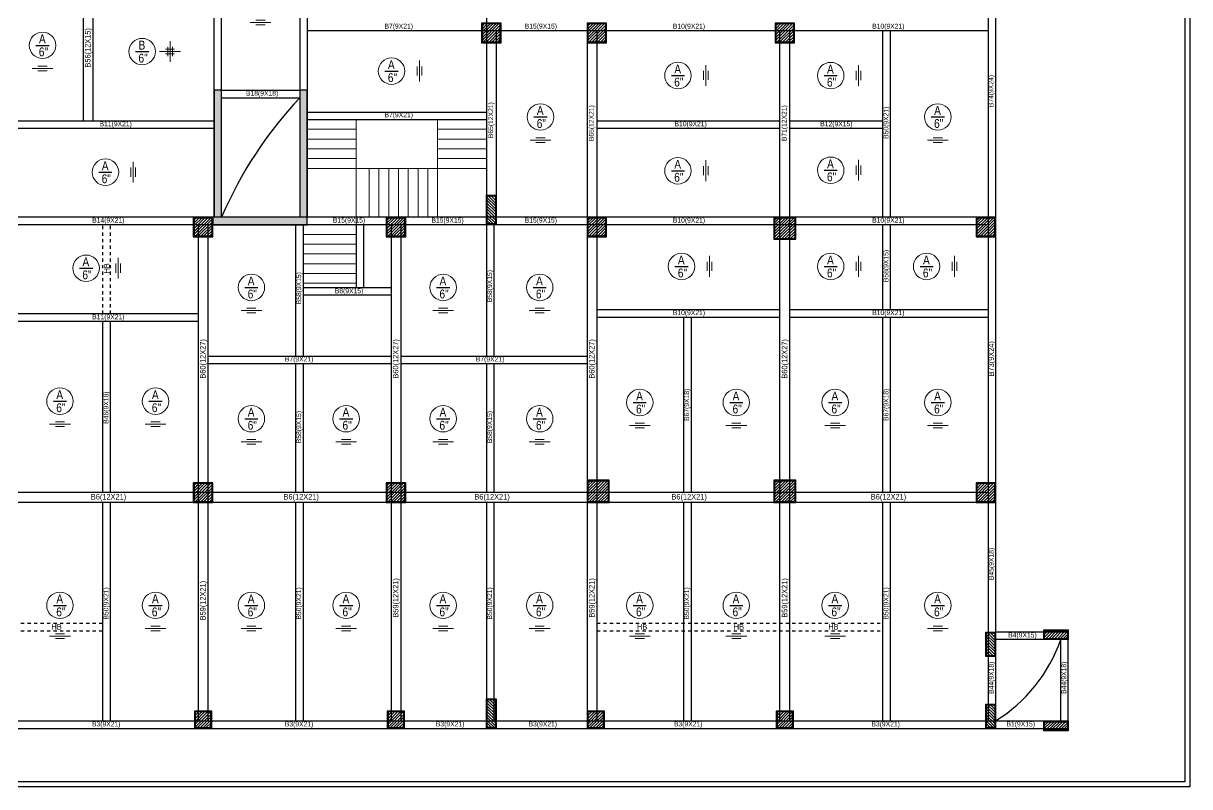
# Model space of a CAD drawing. Header units: metres. Extents: x 0 to 8495, y 0 to 3455.
# Drawn here: x 8459.15 to 8494.96, y 227.26 to 250.71 of the extents above; entities that cross this region are included whole.
import ezdxf

# ---------------------------------------------------------------- set-up
doc = ezdxf.new("R2010")
doc.units = ezdxf.units.M
doc.header["$MEASUREMENT"] = 0
doc.linetypes.add('DASH2', pattern=[0.375, 0.25, -0.125])
doc.linetypes.add('DASHED2', pattern=[0.375, 0.25, -0.125])
doc.layers.get('0').update_dxf_attribs({"lineweight": 18})
for name, color, linetype, lineweight in [('BEAM', 82, 'Continuous', 30), ('BEAM TEXT', 7, 'Continuous', 25), ('Columns', 12, 'Continuous', 25)]:
    doc.layers.add(name, color=color, linetype=linetype, lineweight=lineweight)
for name, color, linetype in [('SLAB', 90, 'Continuous'), ('SLAB-TAX', 7, 'Continuous'), ('Title', 7, 'Continuous')]:
    doc.layers.add(name, color=color, linetype=linetype)
doc.styles.get("Standard").update_dxf_attribs({"font": 'ARIALN.TTF', "height": 0.2})

# ---------------------------------------------------------------- blocks, each defined once
blk = doc.blocks.new('A$C7E671EA5')
at = {"layer": 'SLAB', "color": 7, "lineweight": 18}
for p, q in [((0.51, 0.057), (0, 0.057)), ((0.142, 0.115), (0.368, 0.115)), ((0.142, 0), (0.368, 0))]:
    blk.add_line(p, q, dxfattribs=at)

msp = doc.modelspace()

# ---------------------------------------------------------------- hatches: boundary and pattern name
at = {"layer": 'Columns'}
h = msp.add_hatch(dxfattribs=at)
h.set_pattern_fill('ANSI31', scale=0.5)
h.set_pattern_definition([(45, (1342.08655, -207.645864), (-0.0441941738, 0.0441941738), [])])
h.paths.add_polyline_path([(8473.243, 250.14), (8473.793, 250.14), (8473.793, 250.69), (8473.243, 250.69)])
h = msp.add_hatch(dxfattribs=at)
h.set_pattern_fill('ANSI31', scale=0.5)
h.set_pattern_definition([(45, (1345.32655, -207.645864), (-0.0441941738, 0.0441941738), [])])
h.paths.add_polyline_path([(8476.483, 250.14), (8477.033, 250.14), (8477.033, 250.69), (8476.483, 250.69)])
h = msp.add_hatch(dxfattribs=at)
h.set_pattern_fill('ANSI31', scale=0.5)
h.set_pattern_definition([(45, (1351.09655, -207.645864), (-0.0441941738, 0.0441941738), [])])
h.paths.add_polyline_path([(8482.253, 250.14), (8482.803, 250.14), (8482.803, 250.69), (8482.253, 250.69)])
h = msp.add_hatch(dxfattribs=at)
h.set_pattern_fill('AR-CONC', color=150, scale=0.01)
h.set_pattern_definition([(50, (-5.23924, -60.20217), (0.07172601826, -0.0062752135), [0.0075, -0.0825]), (355, (-5.23924, -60.20217), (-0.01387513336, 0.0752192134), [0.006, -0.066]), (100.4514445, (-5.23326, -60.20269), (0.0578508847, 0.0689439991), [0.0063740192, -0.0701142112]), (46.1842, (-5.23924, -60.18217), (0.1067241331, -0.0165519281), [0.01125, -0.12375]), (96.6356355, (-5.23035, -60.18355), (0.0934661946, 0.0974118601), [0.0095610342, -0.105171376]), (351.184164, (-5.23924, -60.18217), (0.0934661945, 0.09741186), [0.009, -0.0990000001]), (21, (-5.22924, -60.18717), (0.0596907052, -0.04026188907), [0.0075, -0.0825]), (326, (-5.22924, -60.18717), (0.0243315332, 0.0725150045), [0.006, -0.066]), (71.4514447, (-5.224266, -60.19052), (0.0840222377, 0.0322531153), [0.006374019, -0.0701142112]), (37.5, (-5.23924, -60.202167), (0.00121598553, 0.03328938538), [0, -0.0652, 0, -0.067, 0, -0.06625]), (7.5, (-5.23924, -60.202167), (0.02630695374, 0.03944117119), [0, -0.0382, 0, -0.0637, 0, -0.02525]), (327.5, (-5.26154, -60.202167), (0.05338224362, -0.00225548717), [0, -0.025, 0, -0.078, 0, -0.1035]), (317.5, (-5.27154, -60.202167), (0.05831861693, 0.01001049823), [0, -0.0325, 0, -0.0518, 0, -0.0735])])
h.paths.add_polyline_path([(8465.236, 248.655), (8465.006, 248.655), (8465.006, 244.755), (8464.968, 244.755), (8464.968, 244.525), (8467.868, 244.525), (8467.868, 248.655), (8467.638, 248.655), (8467.638, 244.755), (8465.236, 244.755)])
h = msp.add_hatch(dxfattribs=at)
h.set_pattern_fill('ANSI31', color=1, scale=0.5, angle=-90)
h.set_pattern_definition([(315, (1339.86039, -205.984855), (0.0441941738, 0.0441941738), [])])
h.paths.add_polyline_path([(8473.393, 244.55), (8473.643, 244.55), (8473.643, 245.41), (8473.393, 245.41)])
h = msp.add_hatch(dxfattribs=at)
h.set_pattern_fill('ANSI31', scale=0.5)
h.set_pattern_definition([(45, (1333.23655, -213.605864), (-0.0441941738, 0.0441941738), [])])
h.paths.add_polyline_path([(8464.393, 244.18), (8464.943, 244.18), (8464.943, 244.73), (8464.393, 244.73)])
h = msp.add_hatch(dxfattribs=at)
h.set_pattern_fill('ANSI31', scale=0.5)
h.set_pattern_definition([(45, (1339.15655, -213.605864), (-0.0441941738, 0.0441941738), [])])
h.paths.add_polyline_path([(8470.313, 244.18), (8470.863, 244.18), (8470.863, 244.73), (8470.313, 244.73)])
h = msp.add_hatch(dxfattribs=at)
h.set_pattern_fill('ANSI31', scale=0.5)
h.set_pattern_definition([(45, (1345.32655, -213.605864), (-0.0441941738, 0.0441941738), [])])
h.paths.add_polyline_path([(8476.483, 244.18), (8477.033, 244.18), (8477.033, 244.73), (8476.483, 244.73)])
h = msp.add_hatch(dxfattribs=at)
h.set_pattern_fill('ANSI31', color=6, scale=0.5)
h.set_pattern_definition([(45, (1351.17155, -213.755864), (-0.0441941738, 0.0441941738), [])])
h.paths.add_polyline_path([(8482.843, 244.1), (8482.843, 244.73), (8482.213, 244.73), (8482.213, 244.1)])
h = msp.add_hatch(dxfattribs=at)
h.set_pattern_fill('ANSI31', scale=0.5)
h.set_pattern_definition([(45, (1357.267445, -213.605864), (-0.0441941738, 0.0441941738), [])])
h.paths.add_polyline_path([(8488.424, 244.18), (8488.974, 244.18), (8488.974, 244.73), (8488.424, 244.73)])
h = msp.add_hatch(dxfattribs=at)
h.set_pattern_fill('ANSI31', scale=0.5)
h.set_pattern_definition([(45, (1333.23655, -221.765864), (-0.0441941738, 0.0441941738), [])])
h.paths.add_polyline_path([(8464.393, 236.02), (8464.943, 236.02), (8464.943, 236.57), (8464.393, 236.57)])
h = msp.add_hatch(dxfattribs=at)
h.set_pattern_fill('ANSI31', scale=0.5)
h.set_pattern_definition([(45, (1339.15655, -221.765864), (-0.0441941738, 0.0441941738), [])])
h.paths.add_polyline_path([(8470.313, 236.02), (8470.863, 236.02), (8470.863, 236.57), (8470.313, 236.57)])
h = msp.add_hatch(dxfattribs=at)
h.set_pattern_fill('ANSI31', color=6, scale=0.5)
h.set_pattern_definition([(45, (1345.44155, -221.835864), (-0.0441941738, 0.0441941738), [])])
h.paths.add_polyline_path([(8477.113, 236.02), (8477.113, 236.65), (8476.483, 236.65), (8476.483, 236.02)])
h = msp.add_hatch(dxfattribs=at)
h.set_pattern_fill('ANSI31', color=6, scale=0.5)
h.set_pattern_definition([(45, (1351.17155, -221.835864), (-0.0441941738, 0.0441941738), [])])
h.paths.add_polyline_path([(8482.843, 236.02), (8482.843, 236.65), (8482.213, 236.65), (8482.213, 236.02)])
h = msp.add_hatch(dxfattribs=at)
h.set_pattern_fill('ANSI31', scale=0.5)
h.set_pattern_definition([(45, (1357.267445, -221.765864), (-0.0441941738, 0.0441941738), [])])
h.paths.add_polyline_path([(8488.424, 236.02), (8488.974, 236.02), (8488.974, 236.57), (8488.424, 236.57)])
h = msp.add_hatch(dxfattribs=at)
h.set_pattern_fill('ANSI31', color=256, scale=0.5, angle=-180)
h.set_pattern_definition([(225, (8039.809197, 7365.58923), (0.0441941738, -0.0441941738), [])])
h.paths.add_polyline_path([(8490.504, 232.056), (8490.504, 231.806), (8491.204, 231.806), (8491.204, 232.056)])
h = msp.add_hatch(dxfattribs=at)
h.set_pattern_fill('ANSI31', color=256, scale=0.5, angle=-90)
h.set_pattern_definition([(315, (1355.191283, -219.408755), (0.0441941738, 0.0441941738), [])])
h.paths.add_polyline_path([(8488.724, 231.286), (8488.974, 231.286), (8488.974, 231.986), (8488.724, 231.986)])
h = msp.add_hatch(dxfattribs=at)
h.set_pattern_fill('ANSI31', color=1, scale=0.5, angle=90)
h.set_pattern_definition([(135, (15607.17629, 680.47132), (-0.0441941738, -0.0441941738), [])])
h.paths.add_polyline_path([(8473.643, 229.936), (8473.393, 229.936), (8473.393, 229.076), (8473.643, 229.076)])
h = msp.add_hatch(dxfattribs=at)
h.set_pattern_fill('ANSI31', color=5, scale=0.5)
h.set_pattern_definition([(45, (1333.23655, -228.779764), (-0.0441941738, 0.0441941738), [])])
h.paths.add_polyline_path([(8464.428, 229.076), (8464.908, 229.076), (8464.908, 229.556), (8464.428, 229.556)])
h = msp.add_hatch(dxfattribs=at)
h.set_pattern_fill('ANSI31', color=5, scale=0.5)
h.set_pattern_definition([(45, (1339.15655, -228.779764), (-0.0441941738, 0.0441941738), [])])
h.paths.add_polyline_path([(8470.348, 229.076), (8470.828, 229.076), (8470.828, 229.556), (8470.348, 229.556)])
h = msp.add_hatch(dxfattribs=at)
h.set_pattern_fill('ANSI31', color=5, scale=0.5)
h.set_pattern_definition([(45, (1345.29155, -228.779764), (-0.0441941738, 0.0441941738), [])])
h.paths.add_polyline_path([(8476.483, 229.076), (8476.963, 229.076), (8476.963, 229.556), (8476.483, 229.556)])
h = msp.add_hatch(dxfattribs=at)
h.set_pattern_fill('ANSI31', color=5, scale=0.5)
h.set_pattern_definition([(45, (1351.09655, -228.779764), (-0.0441941738, 0.0441941738), [])])
h.paths.add_polyline_path([(8482.288, 229.076), (8482.768, 229.076), (8482.768, 229.556), (8482.288, 229.556)])
h = msp.add_hatch(dxfattribs=at)
h.set_pattern_fill('ANSI31', color=256, scale=0.5, angle=-90)
h.set_pattern_definition([(315, (1355.191283, -221.618755), (0.0441941738, 0.0441941738), [])])
h.paths.add_polyline_path([(8488.724, 229.076), (8488.974, 229.076), (8488.974, 229.776), (8488.724, 229.776)])
h = msp.add_hatch(dxfattribs=at)
h.set_pattern_fill('ANSI31', color=256, scale=0.5, angle=-180)
h.set_pattern_definition([(225, (8039.809197, 7362.78923), (0.0441941738, -0.0441941738), [])])
h.paths.add_polyline_path([(8490.504, 229.256), (8490.504, 229.006), (8491.204, 229.006), (8491.204, 229.256)])

# ---------------------------------------------------------------- linework, layer by layer
at = {"color": 251, "lineweight": 0}
for p, q in [((8469.368, 247.755), (8467.868, 247.755)), ((8469.368, 247.455), (8467.868, 247.455)), ((8469.368, 244.525), (8469.368, 247.755)), ((8471.868, 244.755), (8471.868, 247.755)), ((8473.368, 247.755), (8471.868, 247.755)), ((8473.368, 247.455), (8471.868, 247.455)), ((8469.368, 247.155), (8467.868, 247.155)), ((8473.368, 247.155), (8471.868, 247.155)), ((8469.368, 246.855), (8467.868, 246.855)), ((8473.368, 246.855), (8471.868, 246.855)), ((8469.368, 246.555), (8467.868, 246.555)), ((8473.368, 246.555), (8471.868, 246.555)), ((8473.368, 246.255), (8467.868, 246.255)), ((8469.768, 244.755), (8469.768, 246.255)), ((8470.068, 244.755), (8470.068, 246.255)), ((8470.368, 244.755), (8470.368, 246.255)), ((8470.668, 244.755), (8470.668, 246.255)), ((8470.968, 244.755), (8470.968, 246.255)), ((8471.268, 244.755), (8471.268, 246.255)), ((8471.568, 244.755), (8471.568, 246.255)), ((8469.368, 244.225), (8467.738, 244.225)), ((8467.738, 243.925), (8469.368, 243.925)), ((8469.368, 243.625), (8467.738, 243.625)), ((8469.368, 243.325), (8467.738, 243.325)), ((8469.368, 243.025), (8467.738, 243.025)), ((8469.368, 242.725), (8467.738, 242.725))]:
    msp.add_line(p, q, dxfattribs=at)
at = {"layer": 'BEAM'}
for p, q in [((8460.997, 247.715), (8460.997, 262.13)), ((8461.297, 247.715), (8461.297, 262.13)), ((8467.638, 255.114), (8467.638, 244.755)), ((8467.868, 255.114), (8467.868, 244.755)), ((8473.368, 255.114), (8473.368, 240.49)), ((8488.769, 255.114), (8488.769, 229.281)), ((8465.006, 244.755), (8465.006, 253.796)), ((8465.236, 244.755), (8465.236, 253.796)), ((8488.999, 252.715), (8488.999, 229.281)), ((8467.868, 250.485), (8488.769, 250.485)), ((8473.668, 250.485), (8473.668, 244.755)), ((8476.458, 250.485), (8476.458, 229.281)), ((8476.758, 250.485), (8476.758, 229.281)), ((8482.378, 229.281), (8482.378, 250.485)), ((8482.678, 229.281), (8482.678, 250.485)), ((8485.538, 244.755), (8485.538, 250.485)), ((8485.768, 244.755), (8485.768, 250.485)), ((8465.236, 248.655), (8467.638, 248.655)), ((8465.236, 248.425), (8467.638, 248.425)), ((8467.868, 247.985), (8473.368, 247.985)), ((8452.878, 247.715), (8465.006, 247.715)), ((8452.878, 247.485), (8465.006, 247.485)), ((8467.868, 247.755), (8473.368, 247.755)), ((8476.758, 247.715), (8482.378, 247.715)), ((8476.758, 247.485), (8482.378, 247.485)), ((8482.678, 247.715), (8485.538, 247.715)), ((8482.678, 247.485), (8485.538, 247.485)), ((8488.699, 244.755), (8458.863, 244.755)), ((8488.699, 244.525), (8458.863, 244.525)), ((8464.518, 244.525), (8464.518, 229.281)), ((8464.818, 244.525), (8464.818, 229.281)), ((8467.508, 244.525), (8467.508, 240.49)), ((8467.738, 244.525), (8467.738, 240.49)), ((8469.368, 244.525), (8469.368, 242.585)), ((8469.598, 244.525), (8469.598, 242.585)), ((8470.438, 244.525), (8470.438, 229.281)), ((8470.738, 244.525), (8470.738, 229.281)), ((8473.598, 244.525), (8473.598, 240.49)), ((8485.538, 241.915), (8485.538, 244.525)), ((8485.768, 241.915), (8485.768, 244.525)), ((8470.438, 242.585), (8467.738, 242.585)), ((8470.438, 242.355), (8467.738, 242.355)), ((8464.518, 241.785), (8449.648, 241.785)), ((8476.758, 241.915), (8482.378, 241.915)), ((8482.678, 241.915), (8488.769, 241.915)), ((8464.518, 241.555), (8449.648, 241.555)), ((8461.593, 236.295), (8461.593, 241.555)), ((8461.823, 236.295), (8461.823, 241.555)), ((8476.758, 241.685), (8482.378, 241.685)), ((8479.418, 241.685), (8479.418, 236.295)), ((8479.648, 241.685), (8479.648, 236.295)), ((8482.678, 241.685), (8488.769, 241.685)), ((8485.538, 236.295), (8485.538, 241.685)), ((8485.768, 236.295), (8485.768, 241.685)), ((8464.818, 240.49), (8470.438, 240.49)), ((8470.738, 240.49), (8476.458, 240.49)), ((8464.818, 240.26), (8470.438, 240.26)), ((8467.508, 240.26), (8467.508, 236.295)), ((8467.738, 240.26), (8467.738, 236.295)), ((8470.738, 240.26), (8476.458, 240.26)), ((8473.368, 240.26), (8473.368, 236.295)), ((8473.598, 240.26), (8473.598, 236.295)), ((8488.769, 236.295), (8449.648, 236.295)), ((8488.769, 235.995), (8449.648, 235.995)), ((8461.593, 229.281), (8461.593, 235.995)), ((8461.823, 229.281), (8461.823, 235.995)), ((8467.508, 235.995), (8467.508, 229.281)), ((8467.738, 235.995), (8467.738, 229.281)), ((8473.368, 235.995), (8473.368, 229.281)), ((8473.598, 235.995), (8473.598, 229.281)), ((8479.418, 235.995), (8479.418, 229.281)), ((8479.648, 235.995), (8479.648, 229.281)), ((8485.538, 229.281), (8485.538, 235.995)), ((8485.768, 229.281), (8485.768, 235.995)), ((8491.229, 232.011), (8488.999, 232.011)), ((8490.999, 231.781), (8488.999, 231.781)), ((8490.999, 229.281), (8490.999, 231.781)), ((8491.229, 229.051), (8491.229, 232.011)), ((8447.418, 229.281), (8490.999, 229.281)), ((8447.188, 229.051), (8491.229, 229.051))]:
    msp.add_line(p, q, dxfattribs=at)
at = {"layer": 'BEAM', "linetype": 'DASH2', "lineweight": 25, "ltscale": 0.1}
for p, q in [((8461.593, 241.785), (8461.593, 244.525)), ((8461.823, 241.785), (8461.823, 244.525)), ((8452.878, 232.281), (8461.593, 232.281)), ((8452.878, 232.051), (8461.593, 232.051)), ((8476.758, 232.281), (8485.538, 232.281)), ((8476.758, 232.051), (8485.538, 232.051))]:
    msp.add_line(p, q, dxfattribs=at)
at = {"layer": 'Columns', "color": 7}
for points in [[(8473.218, 250.115), (8473.818, 250.115), (8473.818, 250.715), (8473.218, 250.715)], [(8473.243, 250.14), (8473.793, 250.14), (8473.793, 250.69), (8473.243, 250.69)], [(8476.458, 250.115), (8477.058, 250.115), (8477.058, 250.715), (8476.458, 250.715)], [(8476.483, 250.14), (8477.033, 250.14), (8477.033, 250.69), (8476.483, 250.69)], [(8482.228, 250.115), (8482.828, 250.115), (8482.828, 250.715), (8482.228, 250.715)], [(8482.253, 250.14), (8482.803, 250.14), (8482.803, 250.69), (8482.253, 250.69)], [(8464.368, 244.155), (8464.968, 244.155), (8464.968, 244.755), (8464.368, 244.755)], [(8464.393, 244.18), (8464.943, 244.18), (8464.943, 244.73), (8464.393, 244.73)], [(8470.288, 244.155), (8470.888, 244.155), (8470.888, 244.755), (8470.288, 244.755)], [(8470.313, 244.18), (8470.863, 244.18), (8470.863, 244.73), (8470.313, 244.73)], [(8476.458, 244.155), (8477.058, 244.155), (8477.058, 244.755), (8476.458, 244.755)], [(8476.483, 244.18), (8477.033, 244.18), (8477.033, 244.73), (8476.483, 244.73)], [(8488.399, 244.155), (8488.999, 244.155), (8488.999, 244.755), (8488.399, 244.755)], [(8488.424, 244.18), (8488.974, 244.18), (8488.974, 244.73), (8488.424, 244.73)], [(8464.368, 235.995), (8464.968, 235.995), (8464.968, 236.595), (8464.368, 236.595)], [(8464.393, 236.02), (8464.943, 236.02), (8464.943, 236.57), (8464.393, 236.57)], [(8470.288, 235.995), (8470.888, 235.995), (8470.888, 236.595), (8470.288, 236.595)], [(8470.313, 236.02), (8470.863, 236.02), (8470.863, 236.57), (8470.313, 236.57)], [(8488.399, 235.995), (8488.999, 235.995), (8488.999, 236.595), (8488.399, 236.595)], [(8488.424, 236.02), (8488.974, 236.02), (8488.974, 236.57), (8488.424, 236.57)]]:
    msp.add_lwpolyline(points, close=True, dxfattribs=at)
at = {"layer": 'Columns', "color": 150}
msp.add_lwpolyline([(8465.236, 248.655), (8465.006, 248.655), (8465.006, 244.755), (8464.968, 244.755), (8464.968, 244.525), (8467.868, 244.525), (8467.868, 248.655), (8467.638, 248.655), (8467.638, 244.755), (8465.236, 244.755), (8465.236, 248.655)], dxfattribs=at)
at = {"layer": 'Columns', "color": 1}
for points in [[(8473.668, 244.525), (8473.368, 244.525), (8473.368, 245.435), (8473.668, 245.435)], [(8473.643, 244.55), (8473.393, 244.55), (8473.393, 245.41), (8473.643, 245.41)], [(8473.368, 229.961), (8473.668, 229.961), (8473.668, 229.051), (8473.368, 229.051)], [(8473.393, 229.936), (8473.643, 229.936), (8473.643, 229.076), (8473.393, 229.076)]]:
    msp.add_lwpolyline(points, close=True, dxfattribs=at)
at = {"layer": 'Columns', "color": 6}
for points in [[(8482.188, 244.075), (8482.868, 244.075), (8482.868, 244.755), (8482.188, 244.755)], [(8482.213, 244.1), (8482.843, 244.1), (8482.843, 244.73), (8482.213, 244.73)], [(8476.458, 235.995), (8477.138, 235.995), (8477.138, 236.675), (8476.458, 236.675)], [(8476.483, 236.02), (8477.113, 236.02), (8477.113, 236.65), (8476.483, 236.65)], [(8482.188, 235.995), (8482.868, 235.995), (8482.868, 236.675), (8482.188, 236.675)], [(8482.213, 236.02), (8482.843, 236.02), (8482.843, 236.65), (8482.213, 236.65)]]:
    msp.add_lwpolyline(points, close=True, dxfattribs=at)
at = {"layer": 'Columns'}
for points in [[(8490.479, 231.781), (8490.479, 232.081), (8491.229, 232.081), (8491.229, 231.781)], [(8490.504, 231.806), (8490.504, 232.056), (8491.204, 232.056), (8491.204, 231.806)], [(8488.999, 231.261), (8488.699, 231.261), (8488.699, 232.011), (8488.999, 232.011)], [(8488.974, 231.286), (8488.724, 231.286), (8488.724, 231.986), (8488.974, 231.986)], [(8488.999, 229.051), (8488.699, 229.051), (8488.699, 229.801), (8488.999, 229.801)], [(8488.974, 229.076), (8488.724, 229.076), (8488.724, 229.776), (8488.974, 229.776)], [(8490.479, 228.981), (8490.479, 229.281), (8491.229, 229.281), (8491.229, 228.981)], [(8490.504, 229.006), (8490.504, 229.256), (8491.204, 229.256), (8491.204, 229.006)]]:
    msp.add_lwpolyline(points, close=True, dxfattribs=at)
at = {"layer": 'Columns', "color": 5}
for points in [[(8464.403, 229.051), (8464.933, 229.051), (8464.933, 229.581), (8464.403, 229.581)], [(8464.428, 229.076), (8464.908, 229.076), (8464.908, 229.556), (8464.428, 229.556)], [(8470.323, 229.051), (8470.853, 229.051), (8470.853, 229.581), (8470.323, 229.581)], [(8470.348, 229.076), (8470.828, 229.076), (8470.828, 229.556), (8470.348, 229.556)], [(8476.458, 229.051), (8476.988, 229.051), (8476.988, 229.581), (8476.458, 229.581)], [(8476.483, 229.076), (8476.963, 229.076), (8476.963, 229.556), (8476.483, 229.556)], [(8482.263, 229.051), (8482.793, 229.051), (8482.793, 229.581), (8482.263, 229.581)], [(8482.288, 229.076), (8482.768, 229.076), (8482.768, 229.556), (8482.288, 229.556)]]:
    msp.add_lwpolyline(points, close=True, dxfattribs=at)
at = {"layer": 'Columns'}
for centre, radius, start, end in [((8476.875, 239.759), 12.666, 136.8252, 156.7666), ((8486.475, 233.351), 4.789, 301.8107, 340.8697)]:
    msp.add_arc(centre, radius, start, end, dxfattribs=at)
at = {"layer": 'SLAB-TAX', "color": 7, "linetype": 'ByBlock', "lineweight": 30}
for p, q in [((8459.539, 250.034), (8459.943, 250.034)), ((8462.596, 249.842), (8463, 249.842)), ((8470.253, 249.242), (8470.656, 249.242)), ((8479.045, 249.107), (8479.448, 249.107)), ((8483.734, 249.103), (8484.137, 249.103)), ((8474.824, 247.833), (8475.227, 247.833)), ((8487.022, 247.833), (8487.425, 247.833)), ((8461.468, 246.137), (8461.871, 246.137)), ((8479.045, 246.181), (8479.448, 246.181)), ((8483.734, 246.195), (8484.137, 246.195)), ((8460.875, 243.186), (8461.279, 243.186)), ((8479.156, 243.242), (8479.559, 243.242)), ((8483.734, 243.242), (8484.137, 243.242)), ((8486.68, 243.242), (8487.083, 243.242)), ((8465.95, 242.597), (8466.354, 242.597)), ((8471.837, 242.597), (8472.24, 242.597)), ((8474.801, 242.597), (8475.204, 242.597)), ((8460.074, 239.103), (8460.477, 239.103)), ((8463.008, 239.103), (8463.411, 239.103)), ((8477.873, 239.064), (8478.276, 239.064)), ((8480.836, 239.064), (8481.239, 239.064)), ((8483.871, 239.064), (8484.274, 239.064)), ((8487.022, 239.064), (8487.425, 239.064)), ((8465.95, 238.565), (8466.354, 238.565)), ((8468.861, 238.565), (8469.264, 238.565)), ((8471.837, 238.565), (8472.24, 238.565)), ((8474.801, 238.565), (8475.204, 238.565)), ((8460.074, 232.832), (8460.477, 232.832)), ((8463.008, 232.832), (8463.411, 232.832)), ((8465.95, 232.832), (8466.354, 232.832)), ((8468.861, 232.832), (8469.264, 232.832)), ((8471.837, 232.832), (8472.24, 232.832)), ((8474.801, 232.832), (8475.204, 232.832)), ((8477.873, 232.832), (8478.276, 232.832)), ((8480.836, 232.832), (8481.239, 232.832)), ((8483.871, 232.832), (8484.274, 232.832)), ((8487.022, 232.832), (8487.425, 232.832))]:
    msp.add_line(p, q, dxfattribs=at)
at = {"layer": 'SLAB-TAX', "color": 7, "linetype": 'ByBlock', "lineweight": 20}
for centre in [(8459.741, 250.034), (8462.798, 249.842), (8470.455, 249.242), (8479.247, 249.107), (8483.936, 249.103), (8475.026, 247.833), (8487.224, 247.833), (8461.67, 246.137), (8479.247, 246.181), (8483.936, 246.195), (8461.077, 243.186), (8479.357, 243.242), (8483.936, 243.242), (8486.881, 243.242), (8466.152, 242.597), (8472.039, 242.597), (8475.002, 242.597), (8460.275, 239.103), (8463.21, 239.103), (8478.075, 239.064), (8481.037, 239.064), (8484.072, 239.064), (8487.224, 239.064), (8466.152, 238.565), (8469.062, 238.565), (8472.039, 238.565), (8475.002, 238.565), (8460.275, 232.832), (8463.21, 232.832), (8466.152, 232.832), (8469.062, 232.832), (8472.039, 232.832), (8475.002, 232.832), (8478.075, 232.832), (8481.037, 232.832), (8484.072, 232.832), (8487.224, 232.832)]:
    msp.add_circle(centre, 0.407, dxfattribs=at)
at = {"layer": 'Title'}
msp.add_lwpolyline([(8494.957, 227.262), (8435.941, 227.262), (8435.941, 268.569), (8494.957, 268.569)], close=True, dxfattribs=at)
at = {"layer": 'Title', "lineweight": 30}
msp.add_lwpolyline([(8494.807, 227.412), (8436.091, 227.412), (8436.091, 268.419), (8494.807, 268.419)], close=True, dxfattribs=at)

# ---------------------------------------------------------------- block references
at = {"layer": 'SLAB', "xscale": 1.25, "yscale": 1.25, "zscale": 1.25}
for p, rotation in [((8466.111, 250.667), 359.9999999992747), ((8463.726, 249.526), 89.99999999927473), ((8463.972, 249.917), 179.9999999992747), ((8459.422, 249.255), 359.9999999992747), ((8471.383, 248.926), 89.99999999927473), ((8480.174, 248.792), 89.99999999927473), ((8484.863, 248.787), 89.99999999927473), ((8474.707, 247.054), 359.9999999992747), ((8486.905, 247.054), 359.9999999992747), ((8462.598, 245.821), 89.99999999927473), ((8480.174, 245.865), 89.99999999927473), ((8484.863, 245.879), 89.99999999927473), ((8462.132, 242.87), 89.99999999927473), ((8480.285, 242.926), 89.99999999927473), ((8484.863, 242.926), 89.99999999927473), ((8487.809, 242.926), 89.99999999927473), ((8465.833, 241.818), 359.9999999992747), ((8471.72, 241.818), 359.9999999992747), ((8474.684, 241.818), 359.9999999992747), ((8459.957, 238.324), 359.9999999992747), ((8462.891, 238.324), 359.9999999992747), ((8477.756, 238.285), 359.9999999992747), ((8480.719, 238.285), 359.9999999992747), ((8483.754, 238.285), 359.9999999992747), ((8486.905, 238.285), 359.9999999992747), ((8465.833, 237.786), 359.9999999992747), ((8468.744, 237.786), 359.9999999992747), ((8471.72, 237.786), 359.9999999992747), ((8474.684, 237.786), 359.9999999992747), ((8462.891, 232.053), 359.9999999992747), ((8465.833, 232.053), 359.9999999992747), ((8468.744, 232.053), 359.9999999992747), ((8471.72, 232.053), 359.9999999992747), ((8474.684, 232.053), 359.9999999992747), ((8486.905, 232.053), 359.9999999992747), ((8459.957, 231.815), 359.9999999992747), ((8477.756, 231.813), 359.9999999992747), ((8480.719, 231.813), 359.9999999992747), ((8483.754, 231.813), 359.9999999992747)]:
    msp.add_blockref('A$C7E671EA5', p, dxfattribs=dict(at, rotation=rotation))

# ---------------------------------------------------------------- texts
at = {"layer": 'BEAM TEXT', "attachment_point": 1}
for s, width, insert, char_height in [('\\pi0.01008;{\\fCentury Gothic|b0|i0|c0|p34;\\C7;B7(9X21)}', 0.83848, (8470.228, 250.698), 0.15), ('\\pi0.01008;{\\fCentury Gothic|b0|i0|c0|p34;\\C7;B15(9X15)}', 0.95422, (8474.533, 250.698), 0.15), ('\\pi0.01008;{\\fCentury Gothic|b0|i0|c0|p34;\\C7;B10(9X21)}', 0.95422, (8479.08, 250.698), 0.15), ('\\pi0.01008;{\\fCentury Gothic|b0|i0|c0|p34;\\C7;B10(9X21)}', 0.95422, (8485.2, 250.698), 0.15), ('\\pi0.01008;{\\fCentury Gothic|b0|i0|c0|p34;\\C7;B18(9X18)}', 0.95422, (8465.975, 248.638), 0.15), ('\\pi0.01008;{\\fCentury Gothic|b0|i0|c0|p34;\\C7;B7(9X21)}', 0.83848, (8470.228, 247.975), 0.15), ('\\pi0.01008;{\\fCentury Gothic|b0|i0|c0|p34;\\C7;B11(9X21)}', 0.95422, (8461.482, 247.698), 0.15), ('\\pi0.01008;{\\fCentury Gothic|b0|i0|c0|p34;\\C7;B10(9X21)}', 0.95422, (8479.132, 247.698), 0.15), ('\\pi0.01008;{\\fCentury Gothic|b0|i0|c0|p34;\\C7;B12(9X15)}', 0.95422, (8483.606, 247.698), 0.15), ('\\pi0.01008;{\\fCentury Gothic|b0|i0|c0|p34;\\C7;B14(9X21)}', 0.95422, (8461.255, 244.738), 0.15), ('\\pi0.01008;{\\fCentury Gothic|b0|i0|c0|p34;\\C7;B15(9X15)}', 0.95422, (8468.644, 244.738), 0.15), ('\\pi0.01008;{\\fCentury Gothic|b0|i0|c0|p34;\\C7;B15(9X15)}', 0.95422, (8471.669, 244.738), 0.15), ('\\pi0.01008;{\\fCentury Gothic|b0|i0|c0|p34;\\C7;B15(9X15)}', 0.95422, (8474.533, 244.738), 0.15), ('\\pi0.01008;{\\fCentury Gothic|b0|i0|c0|p34;\\C7;B10(9X21)}', 0.95422, (8479.08, 244.738), 0.15), ('\\pi0.01008;{\\fCentury Gothic|b0|i0|c0|p34;\\C7;B10(9X21)}', 0.95422, (8485.2, 244.738), 0.15), ('\\pi0.067949;{\\fCentury Gothic|b0|i0|c0|p34;\\C7;B8(9X15)}', 0.95422, (8468.644, 242.568), 0.15), ('\\pi0.01008;{\\fCentury Gothic|b0|i0|c0|p34;\\C7;B11(9X21)}', 0.95422, (8461.255, 241.768), 0.15), ('\\pi0.01008;{\\fCentury Gothic|b0|i0|c0|p34;\\C7;B10(9X21)}', 0.95422, (8479.08, 241.898), 0.15), ('\\pi0.01008;{\\fCentury Gothic|b0|i0|c0|p34;\\C7;B10(9X21)}', 0.95422, (8485.2, 241.898), 0.15), ('\\pi0.01008;{\\fCentury Gothic|b0|i0|c0|p34;\\C7;B7(9X21)}', 0.83848, (8467.17, 240.473), 0.15), ('\\pi0.01008;{\\fCentury Gothic|b0|i0|c0|p34;\\C7;B7(9X21)}', 0.83848, (8473.03, 240.473), 0.15), ('\\pi-0.032816;{\\fCentury Gothic|b0|i0|c0|p34;\\C7;B6(12X21)}', 0.99297, (8461.255, 236.253), 0.17), ('\\pi-0.032816;{\\fCentury Gothic|b0|i0|c0|p34;\\C7;B6(12X21)}', 0.99297, (8467.17, 236.253), 0.17), ('\\pi-0.032816;{\\fCentury Gothic|b0|i0|c0|p34;\\C7;B6(12X21)}', 0.99297, (8473.03, 236.253), 0.17), ('\\pi-0.032816;{\\fCentury Gothic|b0|i0|c0|p34;\\C7;B6(12X21)}', 0.99297, (8479.08, 236.253), 0.17), ('\\pi-0.032816;{\\fCentury Gothic|b0|i0|c0|p34;\\C7;B6(12X21)}', 0.99297, (8485.2, 236.253), 0.17), ('\\pi0.011078;{\\fCentury Gothic|b0|i0|c0|p34;\\C7;HB}', 0.28634, (8460.002, 232.256), 0.17), ('\\pi0.011078;{\\fCentury Gothic|b0|i0|c0|p34;\\C7;HB}', 0.28634, (8477.978, 232.256), 0.17), ('\\pi0.011078;{\\fCentury Gothic|b0|i0|c0|p34;\\C7;HB}', 0.28634, (8480.949, 232.256), 0.17), ('\\pi0.011078;{\\fCentury Gothic|b0|i0|c0|p34;\\C7;HB}', 0.28634, (8483.85, 232.256), 0.17), ('\\pi0.01008;{\\fCentury Gothic|b0|i0|c0|p34;\\C7;B4(9X15)}', 0.83848, (8489.375, 231.997), 0.15), ('\\pi0.01008;{\\fCentury Gothic|b0|i0|c0|p34;\\C7;B3(9X21)}', 0.83848, (8461.248, 229.263), 0.15), ('\\pi0.01008;{\\fCentury Gothic|b0|i0|c0|p34;\\C7;B3(9X21)}', 0.83848, (8467.168, 229.263), 0.15), ('\\pi0.01008;{\\fCentury Gothic|b0|i0|c0|p34;\\C7;B3(9X21)}', 0.83848, (8471.805, 229.263), 0.15), ('\\pi0.01008;{\\fCentury Gothic|b0|i0|c0|p34;\\C7;B3(9X21)}', 0.83848, (8474.651, 229.263), 0.15), ('\\pi0.01008;{\\fCentury Gothic|b0|i0|c0|p34;\\C7;B3(9X21)}', 0.83848, (8479.115, 229.263), 0.15), ('\\pi0.01008;{\\fCentury Gothic|b0|i0|c0|p34;\\C7;B3(9X21)}', 0.83848, (8485.176, 229.263), 0.15), ('\\pi0.01008;{\\fCentury Gothic|b0|i0|c0|p34;\\C7;B1(9X15)}', 0.83848, (8489.324, 229.263), 0.15)]:
    msp.add_mtext_dynamic_manual_height_columns(s, width=width, gutter_width=45, heights=[0], dxfattribs=dict(at, insert=insert, char_height=char_height))
at = {"layer": 'BEAM TEXT', "attachment_point": 1, "rotation": 90}
for s, width, insert, char_height in [('\\pi0.011424;{\\fCentury Gothic|b0|i0|c0|p34;\\C7;B56(12X15)}', 1.21262, (8461.043, 249.339), 0.17), ('\\pi0.01008;{\\fCentury Gothic|b0|i0|c0|p34;\\C7;B74(9X24)}', 0.95422, (8488.782, 248.124), 0.15), ('\\pi-0.047788;{\\fCentury Gothic|b0|i0|c0|p34;\\C7;B65(12X21)}', 0.95422, (8473.423, 247.23), 0.15), ('\\pi-0.047788;{\\fCentury Gothic|b0|i0|c0|p34;\\C7;B65(12X21)}', 0.95422, (8476.513, 247.138), 0.15), ('\\pi-0.047788;{\\fCentury Gothic|b0|i0|c0|p34;\\C7;B71(12X21)}', 0.95422, (8482.433, 247.138), 0.15), ('\\pi0.01008;{\\fCentury Gothic|b0|i0|c0|p34;\\C7;B50(9X21)}', 0.95422, (8485.559, 247.151), 0.15), ('\\pi0.01008;{\\fCentury Gothic|b0|i0|c0|p34;\\C7;B58(9X15)}', 0.95422, (8485.559, 242.751), 0.15), ('\\pi0.011078;{\\fCentury Gothic|b0|i0|c0|p34;\\C7;HB}', 0.28634, (8461.628, 243.014), 0.17), ('\\pi0.01008;{\\fCentury Gothic|b0|i0|c0|p34;\\C7;B58(9X15)}', 0.95422, (8467.529, 242.068), 0.15), ('\\pi0.01008;{\\fCentury Gothic|b0|i0|c0|p34;\\C7;B58(9X15)}', 0.95422, (8473.389, 242.132), 0.15), ('\\pi-0.059906;{\\fCentury Gothic|b0|i0|c0|p34;\\C7;B60(12X27)}', 1.06996, (8464.575, 239.856), 0.17), ('\\pi-0.059906;{\\fCentury Gothic|b0|i0|c0|p34;\\C7;B60(12X27)}', 1.06996, (8470.495, 239.856), 0.17), ('\\pi-0.059906;{\\fCentury Gothic|b0|i0|c0|p34;\\C7;B60(12X27)}', 1.06996, (8476.515, 239.856), 0.17), ('\\pi-0.059906;{\\fCentury Gothic|b0|i0|c0|p34;\\C7;B60(12X27)}', 1.06996, (8482.435, 239.856), 0.17), ('\\pi0.0056786;{\\fCentury Gothic|b0|i0|c0|p34;\\C7;B73(9X24)}', 1.06996, (8488.778, 239.856), 0.17), ('\\pi0.01008;{\\fCentury Gothic|b0|i0|c0|p34;\\C7;B46(9X18)}', 0.95422, (8461.614, 238.4), 0.15), ('\\pi0.01008;{\\fCentury Gothic|b0|i0|c0|p34;\\C7;B67(9X18)}', 0.95422, (8479.439, 238.486), 0.15), ('\\pi0.01008;{\\fCentury Gothic|b0|i0|c0|p34;\\C7;B67(9X18)}', 0.95422, (8485.559, 238.486), 0.15), ('\\pi0.01008;{\\fCentury Gothic|b0|i0|c0|p34;\\C7;B58(9X15)}', 0.95422, (8467.529, 237.803), 0.15), ('\\pi0.01008;{\\fCentury Gothic|b0|i0|c0|p34;\\C7;B58(9X15)}', 0.95422, (8473.389, 237.803), 0.15), ('\\pi0.01008;{\\fCentury Gothic|b0|i0|c0|p34;\\C7;B45(9X18)}', 0.95422, (8488.79, 233.598), 0.15), ('\\pi-0.059906;{\\fCentury Gothic|b0|i0|c0|p34;\\C7;B59(12X21)}', 1.06996, (8464.575, 232.431), 0.17), ('\\pi-0.059906;{\\fCentury Gothic|b0|i0|c0|p34;\\C7;B59(12X21)}', 1.06996, (8470.495, 232.513), 0.17), ('\\pi-0.059906;{\\fCentury Gothic|b0|i0|c0|p34;\\C7;B59(12X21)}', 1.06996, (8476.515, 232.513), 0.17), ('\\pi-0.059906;{\\fCentury Gothic|b0|i0|c0|p34;\\C7;B59(12X21)}', 1.06996, (8482.435, 232.513), 0.17), ('\\pi0.01008;{\\fCentury Gothic|b0|i0|c0|p34;\\C7;B50(9X21)}', 0.95422, (8461.614, 232.385), 0.15), ('\\pi0.01008;{\\fCentury Gothic|b0|i0|c0|p34;\\C7;B50(9X21)}', 0.95422, (8467.529, 232.385), 0.15), ('\\pi0.01008;{\\fCentury Gothic|b0|i0|c0|p34;\\C7;B50(9X21)}', 0.95422, (8473.389, 232.385), 0.15), ('\\pi0.01008;{\\fCentury Gothic|b0|i0|c0|p34;\\C7;B50(9X21)}', 0.95422, (8479.439, 232.385), 0.15), ('\\pi0.01008;{\\fCentury Gothic|b0|i0|c0|p34;\\C7;B50(9X21)}', 0.95422, (8485.559, 232.385), 0.15), ('\\pi0.01008;{\\fCentury Gothic|b0|i0|c0|p34;\\C7;B44(9X18)}', 0.95422, (8488.79, 230.102), 0.15), ('\\pi0.01008;{\\fCentury Gothic|b0|i0|c0|p34;\\C7;B44(9X18)}', 0.95422, (8491.02, 230.102), 0.15)]:
    msp.add_mtext_dynamic_manual_height_columns(s, width=width, gutter_width=45, heights=[0], dxfattribs=dict(at, insert=insert, char_height=char_height))
at = {"layer": 'SLAB-TAX', "color": 7, "linetype": 'DASHED2', "lineweight": 9, "attachment_point": 5}
for s, insert, char_height, width in [('A', (8459.733, 250.232), 0.271, 0.25604), ('6"', (8459.768, 249.831), 0.2707, 0.32953), ('B', (8462.79, 250.04), 0.271, 0.25604), ('6"', (8462.826, 249.639), 0.2707, 0.32953), ('A', (8470.447, 249.44), 0.271, 0.25604), ('A', (8479.239, 249.306), 0.271, 0.25604), ('A', (8483.928, 249.301), 0.271, 0.25604), ('6"', (8470.482, 249.039), 0.2707, 0.32953), ('6"', (8479.274, 248.904), 0.2707, 0.32953), ('6"', (8483.963, 248.9), 0.2707, 0.32953), ('A', (8475.018, 248.032), 0.271, 0.25604), ('A', (8487.216, 248.032), 0.271, 0.25604), ('6"', (8475.053, 247.63), 0.2707, 0.32953), ('6"', (8487.251, 247.63), 0.2707, 0.32953), ('A', (8461.662, 246.335), 0.271, 0.25604), ('A', (8479.239, 246.379), 0.271, 0.25604), ('A', (8483.928, 246.393), 0.271, 0.25604), ('6"', (8461.697, 245.934), 0.2707, 0.32953), ('6"', (8479.274, 245.978), 0.2707, 0.32953), ('6"', (8483.963, 245.992), 0.2707, 0.32953), ('A', (8461.069, 243.384), 0.271, 0.25604), ('A', (8479.349, 243.44), 0.271, 0.25604), ('A', (8483.928, 243.44), 0.271, 0.25604), ('A', (8486.873, 243.44), 0.271, 0.25604), ('6"', (8479.385, 243.039), 0.2707, 0.32953), ('6"', (8483.963, 243.039), 0.2707, 0.32953), ('6"', (8486.909, 243.039), 0.2707, 0.32953), ('6"', (8461.104, 242.983), 0.2707, 0.32953), ('A', (8466.144, 242.796), 0.271, 0.25604), ('A', (8472.031, 242.796), 0.271, 0.25604), ('A', (8474.994, 242.796), 0.271, 0.25604), ('6"', (8466.179, 242.394), 0.2707, 0.32953), ('6"', (8472.066, 242.394), 0.2707, 0.32953), ('6"', (8475.03, 242.394), 0.2707, 0.32953), ('A', (8460.267, 239.301), 0.271, 0.25604), ('A', (8463.202, 239.301), 0.271, 0.25604), ('A', (8478.067, 239.262), 0.271, 0.25604), ('A', (8481.029, 239.262), 0.271, 0.25604), ('A', (8484.064, 239.262), 0.271, 0.25604), ('A', (8487.216, 239.262), 0.271, 0.25604), ('6"', (8460.303, 238.9), 0.2707, 0.32953), ('6"', (8463.237, 238.9), 0.2707, 0.32953), ('A', (8466.144, 238.764), 0.271, 0.25604), ('A', (8469.054, 238.764), 0.271, 0.25604), ('A', (8472.031, 238.764), 0.271, 0.25604), ('A', (8474.994, 238.764), 0.271, 0.25604), ('6"', (8478.102, 238.861), 0.2707, 0.32953), ('6"', (8481.065, 238.861), 0.2707, 0.32953), ('6"', (8484.1, 238.861), 0.2707, 0.32953), ('6"', (8487.251, 238.861), 0.2707, 0.32953), ('6"', (8466.179, 238.362), 0.2707, 0.32953), ('6"', (8469.09, 238.362), 0.2707, 0.32953), ('6"', (8472.066, 238.362), 0.2707, 0.32953), ('6"', (8475.03, 238.362), 0.2707, 0.32953), ('A', (8460.267, 233.03), 0.271, 0.25604), ('A', (8463.202, 233.03), 0.271, 0.25604), ('A', (8466.144, 233.03), 0.271, 0.25604), ('A', (8469.054, 233.03), 0.271, 0.25604), ('A', (8472.031, 233.03), 0.271, 0.25604), ('A', (8474.994, 233.03), 0.271, 0.25604), ('A', (8478.067, 233.03), 0.271, 0.25604), ('A', (8481.029, 233.03), 0.271, 0.25604), ('A', (8484.064, 233.03), 0.271, 0.25604), ('A', (8487.216, 233.03), 0.271, 0.25604), ('6"', (8460.303, 232.629), 0.2707, 0.32953), ('6"', (8463.237, 232.629), 0.2707, 0.32953), ('6"', (8466.179, 232.629), 0.2707, 0.32953), ('6"', (8469.09, 232.629), 0.2707, 0.32953), ('6"', (8472.066, 232.629), 0.2707, 0.32953), ('6"', (8475.03, 232.629), 0.2707, 0.32953), ('6"', (8478.102, 232.629), 0.2707, 0.32953), ('6"', (8481.065, 232.629), 0.2707, 0.32953), ('6"', (8484.1, 232.629), 0.2707, 0.32953), ('6"', (8487.251, 232.629), 0.2707, 0.32953)]:
    msp.add_mtext(s, dxfattribs=dict(at, insert=insert, char_height=char_height, width=width))

doc.saveas('drawing.dxf')
